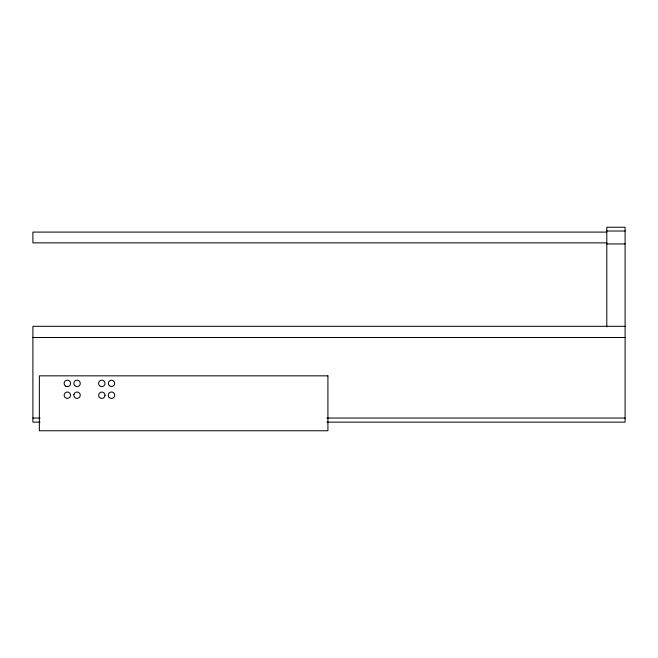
<?xml version="1.0" encoding="UTF-8"?>
<svg xmlns="http://www.w3.org/2000/svg" width="658" height="658" viewBox="0 0 658 658"><rect width="100%" height="100%" fill="white"/><g stroke="black" fill="none" stroke-linecap="round" stroke-linejoin="round"><path stroke-width="0.99" d="M606.799 231.016L625.1 231.016M606.799 232.093L32.9 232.093L32.9 242.86L606.799 242.86M606.799 243.937L625.1 243.937M625.1 326.31L32.9 326.31L32.9 422.14L40.097 422.14M32.9 337.488L625.1 337.488M32.9 418.052L40.097 418.052M326.944 418.052L625.1 418.052M326.944 422.14L625.1 422.14L625.1 227.249L606.799 227.249L606.799 326.861M73.893 394.504L73.819 395.343A3.232 3.232 0 0 0 80.194 395.935L80.276 395.088A3.232 3.232 0 0 0 73.893 394.504M327.923 375.841L39.357 375.841L39.357 430.751L327.923 430.751L327.923 375.841M105.041 395.302L104.951 394.463A3.232 3.232 0 0 0 98.585 395.137L98.667 395.968A3.232 3.232 0 0 0 105.041 395.302M70.57 395.491L70.538 394.644A3.232 3.232 0 0 0 64.139 394.948L64.18 395.795A3.232 3.232 0 0 0 70.57 395.491M109.302 385.596A3.125 3.125 0 0 0 114.525 384.165A3.125 3.125 0 0 0 110.676 380.357A3.125 3.125 0 0 0 109.302 385.596M109.22 397.506A3.232 3.232 0 0 0 114.624 396.058A3.232 3.232 0 0 0 110.667 392.102A3.232 3.232 0 0 0 109.22 397.506M99.621 385.752A3.232 3.232 0 0 0 104.959 384.083A3.232 3.232 0 0 0 100.847 380.291A3.232 3.232 0 0 0 99.621 385.752M74.765 385.662A3.232 3.232 0 0 0 80.169 384.214A3.232 3.232 0 0 0 76.213 380.258A3.232 3.232 0 0 0 74.765 385.662M65.734 386.172A3.232 3.232 0 0 0 70.587 383.384A3.232 3.232 0 0 0 65.742 380.571A3.232 3.232 0 0 0 65.734 386.172"/></g></svg>
